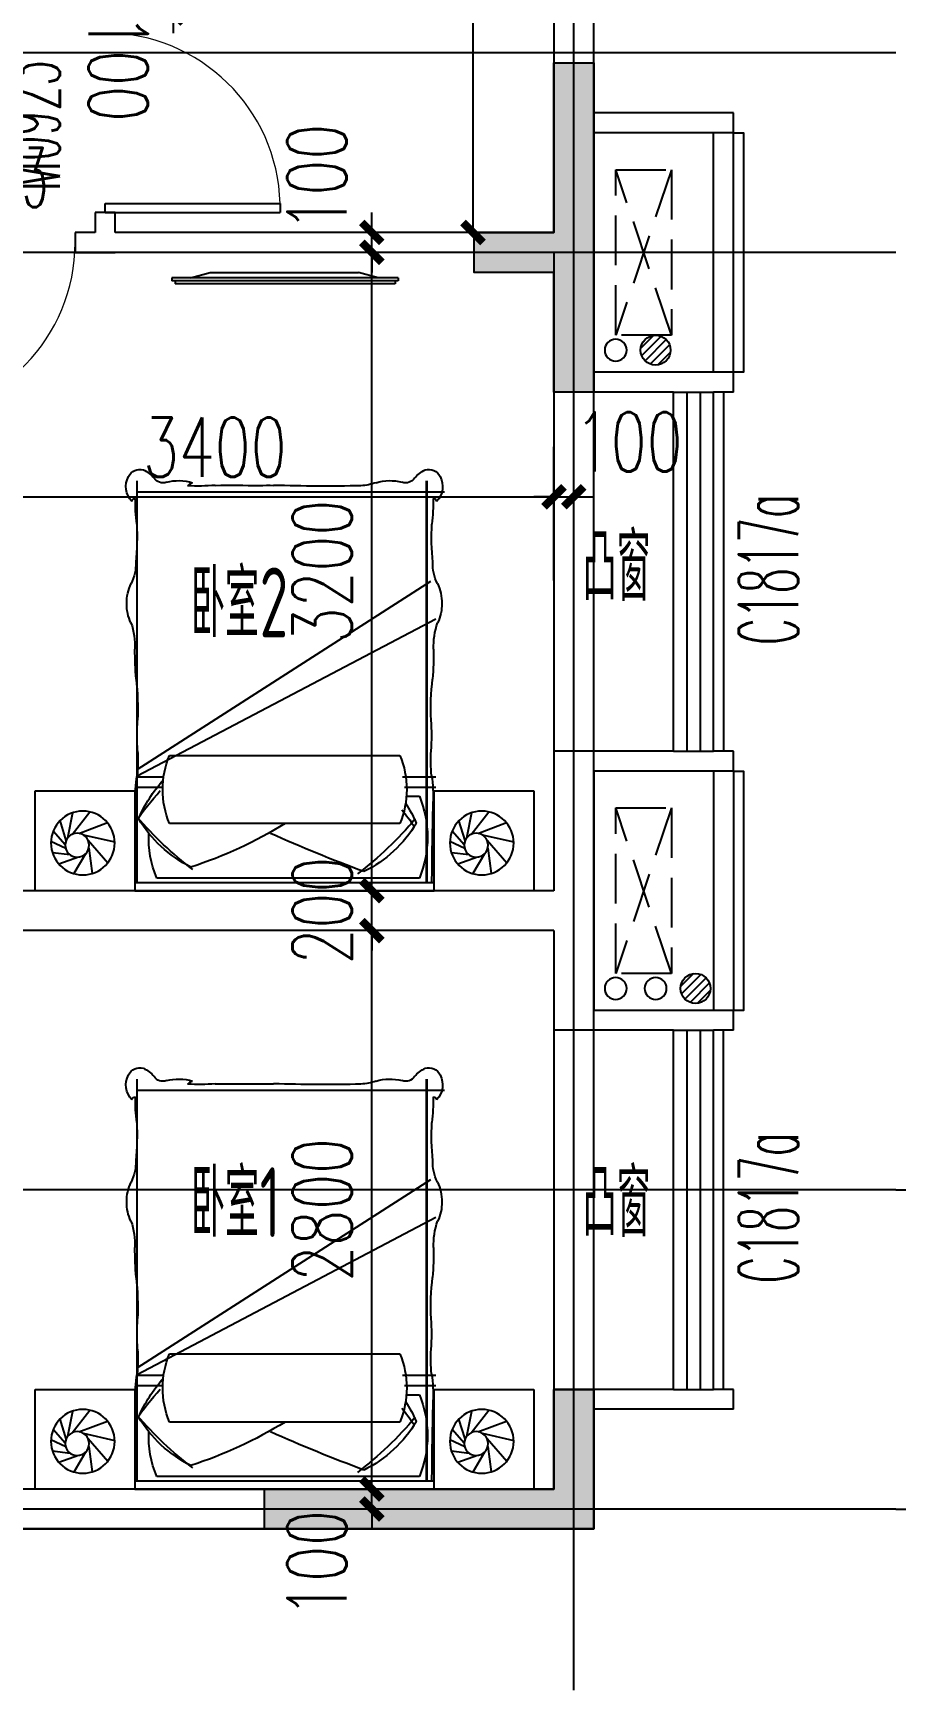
# Model space of a CAD drawing. Extents: x -129588 to 17450, y 1144 to 109436.
# Drawn here: x 1175 to 5501, y 13326 to 21598 of the extents above; entities that cross this region are included whole.
import ezdxf

# ---------------------------------------------------------------- set-up
doc = ezdxf.new("R2010")
doc.units = 0
doc.header["$LTSCALE"] = 1000
doc.header["$MEASUREMENT"] = 0
doc.linetypes.add('DASH', pattern=[0.35, 0.25, -0.1])
for name, color, linetype in [('_S-YS(雨水管)', 3, 'Continuous'), ('_S-空调立管', 7, 'Continuous'), ('A-看线', 105, 'Continuous'), ('A-空调室外机', 5, 'DASH'), ('A-第三道尺寸线', 105, 'Continuous'), ('A-线脚看线', 9, 'Continuous'), ('AXIS', 3, 'Continuous'), ('DOTE', 16, 'Continuous'), ('NL', 5, 'Continuous'), ('PUB_HATCH', 8, 'Continuous'), ('PUB_TEXT', 7, 'Continuous'), ('WALL', 2, 'Continuous'), ('WINDOW', 4, 'Continuous'), ('WINDOW_TEXT', 7, 'Continuous'), ('剪力墙', 6, 'Continuous'), ('栏杆', 142, 'Continuous')]:
    doc.layers.add(name, color=color, linetype=linetype)
for name, color, linetype, plot in [('A-area(算全面积)', 21, 'Continuous', False), ('A-area(算半面积)', 23, 'Continuous', False), ('A-FUR', 8, 'Continuous', False)]:
    doc.layers.add(name, color=color, linetype=linetype, plot=plot)
doc.styles.add('_TCH_DIM_T3', font='SIMPLEX.shx', dxfattribs={"width": 0.705882, "bigfont": 'GBCBIG.shx'})
doc.styles.add('_TCH_WINDOW', font='SIMPLEX.shx', dxfattribs={"width": 0.7, "height": 3.5, "bigfont": 'GBCBIG.shx'})
doc.styles.get("Standard").update_dxf_attribs({"font": 'gbenor.shx', "width": 0.7, "bigfont": 'gbcbig.shx'})
doc.dimstyles.new('_TCH_ARCH&&100', dxfattribs={"dimtxt": 297.5, "dimasz": 100, "dimexe": 250, "dimexo": 300, "dimgap": 100, "dimtad": 1, "dimdec": 0, "dimzin": 0, "dimdsep": 46, "dimtxsty": '_TCH_DIM_T3', "dimblk": 'ARCHTICK', "dimcen": 0.09, "dimclrt": 7, "dimazin": 2, "dimtfac": 1, "dimtdec": 0, "dimtix": 1, "dimtmove": 2, "dimatfit": 3, "dimfxl": 0, "dimtolj": 1, "dimtzin": 0, "dimarcsym": 0})

# ---------------------------------------------------------------- blocks, each defined once
blk = doc.blocks.new('jgjlq030328')
at = {"layer": 'PUB_HATCH'}
for points in [[(-242335, 13761.9), (-242335, 12111.9), (-242535, 12111.9), (-242535, 12711.9), (-242935, 12711.9), (-242935, 12911.9), (-242535, 12911.9), (-242535, 13761.9)], [(-242335, 7111.9), (-242335, 6411.9), (-243985, 6411.9), (-243985, 6611.9), (-242535, 6611.9), (-242535, 7111.9)]]:
    blk.add_hatch(color=256, dxfattribs=at).paths.add_polyline_path(points)
at = {"layer": '剪力墙'}
for points in [[(-242335, 13761.9), (-242335, 12111.9), (-242535, 12111.9), (-242535, 12711.9), (-242935, 12711.9), (-242935, 12911.9), (-242535, 12911.9), (-242535, 13761.9)], [(-242335, 7111.9), (-242335, 6411.9), (-243985, 6411.9), (-243985, 6611.9), (-242535, 6611.9), (-242535, 7111.9)]]:
    blk.add_lwpolyline(points, close=True, dxfattribs=at)
blk = doc.blocks.new('zhouxianssceng0329')
at = {"layer": 'DOTE'}
for p, q in [((3886.3, 132089.9), (3886.3, 156469.4)), ((5501.3, 140298.2), (-44988.6, 140298.2)), ((5501.3, 139298.2), (286.3, 139298.2)), ((5501.3, 134598.2), (-44988.6, 134598.2)), ((5501.3, 132998.2), (-44988.6, 132998.2))]:
    blk.add_line(p, q, dxfattribs=at)
blk = doc.blocks.new('ktswaj')
at = {"linetype": 'DASH'}
blk.add_lwpolyline([(15990.1, 179082.6), (15990.1, 178253.3), (16268.4, 178253.3), (16268.4, 179082.6)], close=True, dxfattribs=at)
for points in [[(15990.1, 179082.6), (16268.4, 178253.3)], [(15990.1, 178253.3), (16268.4, 179082.6)]]:
    blk.add_lwpolyline(points, dxfattribs=at)
blk = doc.blocks.new('床-次')
for p, q in [((0, 1250), (-500, 1250)), ((-500, 1250), (-500, 750)), ((0, 750), (0, 1250)), ((-230.3, 1099.5), (-298, 1160.7)), ((-211.2, 1097.1), (-246.7, 1171.4)), ((-179.1, 1074.2), (-189.7, 1163.7)), ((-264.8, 1087), (-391.3, 1061.6)), ((-251.5, 1094.8), (-351.2, 1125.9)), ((-168.5, 1032.8), (-133.7, 1131.8)), ((-281.6, 1064.1), (-395.4, 976.5)), ((-287.6, 1032.1), (-341.4, 888.3)), ((-279.8, 1009.2), (-244.4, 851.5)), ((-185.3, 997.5), (-85.7, 1056.5)), ((-253.8, 985.3), (-140.1, 886)), ((-212.8, 981.5), (-86.3, 964.7)), ((-500, 750), (0, 750)), ((-40, -750), (-40, 750)), ((-40, 750), (0, 750)), ((0, 750), (0, -750)), ((-40, 738.5), (-2054.4, 738.5)), ((-40, 738.5), (-2054.4, 738.5)), ((-1999.7, 738.5), (-1999.7, -801.2)), ((-608.2, 738.5), (-1552.4, -732.5)), ((-575.1, 738.5), (-1363.6, -758.2)), ((-570.6, 738.5), (-570.6, 606)), ((-519.8, 738.5), (-519.8, 615.5)), ((-63, -675.7), (-63, 640.9)), ((-678.3, 577.3), (-678.3, -578.2)), ((-336.3, -578.2), (-336.3, 577.3)), ((-570.6, -590.9), (-570.6, -758.2)), ((-519.8, -600.4), (-519.8, -758.2)), ((-473.4, -610.8), (-473.4, -675.7)), ((-40, -711.5), (-2054.4, -711.5)), ((-40, -715.5), (-2054.4, -715.5)), ((0, -750), (-500, -750)), ((-500, -750), (-500, -1250)), ((0, -750), (-40, -750)), ((0, -1250), (0, -750)), ((-251.5, -905.2), (-351.2, -874.1)), ((-230.3, -900.5), (-298, -839.3)), ((-211.2, -902.9), (-246.7, -828.6)), ((-179.1, -925.8), (-189.7, -836.3)), ((-168.5, -967.2), (-133.7, -868.2)), ((-281.6, -935.9), (-395.4, -1023.5)), ((-264.8, -913), (-391.3, -938.4)), ((-287.6, -967.9), (-341.4, -1111.7)), ((-279.8, -990.8), (-244.4, -1148.5)), ((-185.3, -1002.5), (-85.7, -943.5)), ((-253.8, -1014.7), (-140.1, -1114)), ((-212.8, -1018.5), (-86.3, -1035.3)), ((-500, -1250), (0, -1250))]:
    blk.add_line(p, q)
for centre, radius in [((-239.3, 1011.5), 160), ((-228.1, 1039.5), 60), ((-239.3, -988.5), 160), ((-228.1, -960.5), 60)]:
    blk.add_circle(centre, radius)
for centre, radius, start, end in [((-2050.6, 726), 61.8, 114.65516, 197.05817), ((-2025.4, 689.2), 106, 45.78413, 118.72126), ((-1950.6, 749.2), 16, 93.39574, 183.44183), ((-1965.7, -466.9), 1215.2, 83.96781, 90.04075), ((-1770.2, 1899.8), 1160.2, 266.64954, 276.11997), ((-1636.1, 955.2), 209.3, 267.15615, 297.45765), ((-1447.1, 581), 209.9, 87.96316, 116.12762), ((-1430.8, 599), 192, 63.04698, 92.64916), ((-1225.8, 1105.3), 355.3, 250.60635, 272.32801), ((-1221.3, -1525.3), 2275.6, 85.96877, 89.74947), ((-909.2, 2045.3), 1309.4, 263.33019, 272.35813), ((-480.7, 163.8), 583.8, 86.03666, 99.53314), ((532.5, -530), 1548.8, 124.57489, 131.88808), ((-774.9, -20652.4), 21401.2, 88.49238, 89.10433), ((-1983, 763.6), 138.4, 203.70607, 231.95597), ((-778.2, -773.7), 1512.6, 87.0776, 92.9224), ((-655.9, 1541.2), 805.5, 266.782, 275.59148), ((-58.4, 47), 749.3, 113.83469, 131.46224), ((-1546.8, -636.7), 1810.6, 37.31306, 49.42063), ((-689.8, 185.7), 637.9, 26.40883, 59.00025), ((-268.2, 142.5), 539, 67.62117, 92.10241), ((-160, -2198.1), 2939.9, 87.66163, 91.01156), ((-2098.3, 610.2), 53.6, 340.23108, 55.86441), ((-1819.9, 531), 236, 164.99871, 197.18078), ((-507.3, 161.9), 449.1, 67.62117, 112.37883), ((-2002.9, 452.2), 43.4, 129.07345, 167.94605), ((-2962.5, 430.3), 933.9, 354.95264, 3.41649), ((-2185.6, 1136.9), 2172.2, 328.3558, 342.10444), ((5743.4, 272.5), 7776, 179.44258, 181.07566), ((-1219.9, 79.3), 812.7, 176.67233, 181.72422), ((-9950.5, -199.5), 7922.3, 358.6733, 1.8401), ((-7673.2, -3224.4), 8087.9, 20.45865, 24.04845), ((-2329.2, -362.3), 299.6, 341.30518, 356.04213), ((-1523.8, 732.7), 1810.6, 309.96455, 322.68694), ((-666.8, -113.7), 637.9, 300.99975, 333.59117), ((-1819.9, -528), 236, 162.81922, 195.00129), ((-507.3, -162.9), 449.1, 247.62117, 292.37883), ((-1983, -760.6), 138.4, 128.04403, 156.29393), ((-2098.3, -607.2), 53.6, 304.13559, 19.76892), ((-35.4, 25), 749.3, 237.46377, 246.16531), ((555.5, 626), 1548.8, 231.63721, 235.42511), ((-2050.6, -723), 61.8, 162.94183, 245.34484), ((-1965.7, 469.9), 1215.2, 269.95925, 276.03219), ((-1770.2, -1896.8), 1160.2, 83.88003, 93.35046), ((-1636.1, -952.2), 209.3, 62.54235, 92.84385), ((-1221.3, 1528.3), 2275.6, 270.25053, 274.03123), ((-909.2, -2042.3), 1309.4, 87.64187, 96.66981), ((-778.2, 776.7), 1512.6, 267.0776, 272.9224), ((-655.9, -1538.2), 805.5, 84.40852, 93.218), ((-480.7, -160.8), 583.8, 260.46686, 273.96334), ((-268.2, -177.3), 539, 247.62117, 292.37883), ((-774.9, 20655.4), 21401.2, 270.89567, 271.50762), ((-160, 2201.1), 2939.9, 268.98844, 272.33837), ((-2025.4, -686.2), 106, 241.27874, 314.21587), ((-1950.6, -746.2), 16, 176.55817, 266.60426), ((-1447.1, -578), 209.9, 243.87238, 272.03684), ((-1430.8, -596), 192, 267.35084, 296.95302), ((-1225.8, -1102.3), 355.3, 87.67199, 109.39365)]:
    blk.add_arc(centre, radius, start, end)
at = {"text_generation_flag": 4, "width": 0.8, "flags": 9}
for tag, p in [('XSIZE', (-239.3, 1011.5)), ('YSIZE', (-239.3, 1011.5)), ('XSIZE', (-239.3, -988.5)), ('YSIZE', (-239.3, -988.5))]:
    blk.add_attdef(tag, p, '', height=0.5, rotation=180, dxfattribs=at)
blk = doc.blocks.new('32Y54')
at = {"linetype": 'DASH', "ltscale": 20}
for p, q in [((-6926.5, 151563.5), (-6926.5, 152666.1)), ((-6911.2, 152666.1), (-6926.5, 152666.1)), ((-6911.2, 151548.5), (-6911.2, 152682.5)), ((-6911.2, 151548.5), (-6911.2, 152682.5)), ((-6896.2, 152682.5), (-6911.2, 152682.5)), ((-6896.2, 151548.5), (-6896.2, 152682.5)), ((-6896.2, 152590), (-6868.9, 152491.4)), ((-6868.9, 152491.4), (-6868.9, 151747.1)), ((-6896.2, 151648.5), (-6868.9, 151747.1)), ((-6896.2, 151548.5), (-6911.2, 151548.5))]:
    blk.add_line(p, q, dxfattribs=at)
at = {"linetype": 'ByBlock', "ltscale": 20}
blk.add_line((-6911.2, 151563.5), (-6926.5, 151563.5), dxfattribs=at)
blk = doc.blocks.new('$TCHSYS$WIN2D')
for p, q in [((-0.5, 0.5), (0.5, 0.5)), ((-0.5, 0.5), (-0.5, -0.5)), ((0.5, 0.5), (0.5, -0.5)), ((0.5, 0.1667), (-0.5, 0.1667)), ((0.5, -0.1667), (-0.5, -0.1667)), ((-0.5, -0.5), (0.5, -0.5))]:
    blk.add_line(p, q)
blk = doc.blocks.new('$DorLib2D$00000001')
for p, q in [((0.45, 0.975), (0.5, 0.975)), ((0.45, 0), (0.45, 0.975)), ((0.5, 0), (0.5, 0.975)), ((0.5, 0), (0.45, 0))]:
    blk.add_line(p, q)
at = {"lineweight": 13}
blk.add_arc((0.475, 0), 0.975, 91.46928, 180, dxfattribs=at)
blk = doc.blocks.new('_ArchTick')
at = {"color": 0, "linetype": 'ByBlock', "const_width": 0.4}
blk.add_lwpolyline([(-0.5, -0.5), (0.5, 0.5)], dxfattribs=at)
blk = doc.blocks.new('*D1081')
at = {"layer": 'A-第三道尺寸线', "color": 0, "lineweight": -2, "transparency": 16777216}
for p, q in [((93649.2, 159134.8), (93649.2, 159234.8)), ((93973, 159134.8), (93399.2, 159134.8)), ((93649.2, 159034.8), (93649.2, 159134.8)), ((93973, 159034.8), (93399.2, 159034.8)), ((93649.2, 159034.8), (93649.2, 158934.8))]:
    blk.add_line(p, q, dxfattribs=at)
at = {"layer": 'Defpoints', "color": 0, "transparency": 16777216}
for p in [(93649.2, 159134.8), (94273, 159134.8), (94273, 159034.8)]:
    blk.add_point(p, dxfattribs=at)
at = {"layer": 'A-第三道尺寸线', "color": 0, "lineweight": -2, "transparency": 16777216, "xscale": 100, "yscale": 100, "zscale": 100}
for p, rotation in [((93649.2, 159134.8), 270), ((93649.2, 159034.8), 90)]:
    blk.add_blockref('_ArchTick', p, dxfattribs=dict(at, rotation=rotation))
at = {"layer": 'A-第三道尺寸线', "color": 7, "transparency": 16777216, "insert": (93374.2, 158759.8), "char_height": 297.5, "attachment_point": 5, "rotation": 90, "style": '_TCH_DIM_T3'}
blk.add_mtext('\\A1;100', dxfattribs=at)
blk = doc.blocks.new('*D1082')
at = {"layer": 'A-第三道尺寸线', "color": 0, "lineweight": -2, "transparency": 16777216}
for p, q in [((93973, 161934.8), (93399.2, 161934.8)), ((93649.2, 159134.8), (93649.2, 161934.8)), ((93973, 159134.8), (93399.2, 159134.8))]:
    blk.add_line(p, q, dxfattribs=at)
at = {"layer": 'Defpoints', "color": 0, "transparency": 16777216}
for p in [(93649.2, 161934.8), (94273, 161934.8), (94273, 159134.8)]:
    blk.add_point(p, dxfattribs=at)
at = {"layer": 'A-第三道尺寸线', "color": 0, "lineweight": -2, "transparency": 16777216, "xscale": 100, "yscale": 100, "zscale": 100}
for p, rotation in [((93649.2, 161934.8), 90), ((93649.2, 159134.8), 270)]:
    blk.add_blockref('_ArchTick', p, dxfattribs=dict(at, rotation=rotation))
at = {"layer": 'A-第三道尺寸线', "color": 7, "transparency": 16777216, "insert": (93400.5, 160534.8), "char_height": 297.5, "attachment_point": 5, "rotation": 90, "style": '_TCH_DIM_T3'}
blk.add_mtext('\\A1;2800', dxfattribs=at)
blk = doc.blocks.new('*D1083')
at = {"layer": 'A-第三道尺寸线', "color": 0, "lineweight": -2, "transparency": 16777216}
for p, q in [((93649.2, 162134.8), (93649.2, 162234.8)), ((93973, 162134.8), (93399.2, 162134.8)), ((93649.2, 161934.8), (93649.2, 162134.8)), ((93973, 161934.8), (93399.2, 161934.8)), ((93649.2, 161934.8), (93649.2, 161834.8))]:
    blk.add_line(p, q, dxfattribs=at)
at = {"layer": 'Defpoints', "color": 0, "transparency": 16777216}
for p in [(93649.2, 162134.8), (94273, 162134.8), (94273, 161934.8)]:
    blk.add_point(p, dxfattribs=at)
at = {"layer": 'A-第三道尺寸线', "color": 0, "lineweight": -2, "transparency": 16777216, "xscale": 100, "yscale": 100, "zscale": 100}
for p, rotation in [((93649.2, 162134.8), 270), ((93649.2, 161934.8), 90)]:
    blk.add_blockref('_ArchTick', p, dxfattribs=dict(at, rotation=rotation))
at = {"layer": 'A-第三道尺寸线', "color": 7, "transparency": 16777216, "insert": (93400.5, 162034.8), "char_height": 297.5, "attachment_point": 5, "rotation": 90, "style": '_TCH_DIM_T3'}
blk.add_mtext('\\A1;200', dxfattribs=at)
blk = doc.blocks.new('*D1084')
at = {"layer": 'A-第三道尺寸线', "color": 0, "lineweight": -2, "transparency": 16777216}
for p, q in [((93973, 165334.8), (93399.2, 165334.8)), ((93649.2, 162134.8), (93649.2, 165334.8)), ((93973, 162134.8), (93399.2, 162134.8))]:
    blk.add_line(p, q, dxfattribs=at)
at = {"layer": 'Defpoints', "color": 0, "transparency": 16777216}
for p in [(93649.2, 165334.8), (94273, 165334.8), (94273, 162134.8)]:
    blk.add_point(p, dxfattribs=at)
at = {"layer": 'A-第三道尺寸线', "color": 0, "lineweight": -2, "transparency": 16777216, "xscale": 100, "yscale": 100, "zscale": 100}
for p, rotation in [((93649.2, 165334.8), 90), ((93649.2, 162134.8), 270)]:
    blk.add_blockref('_ArchTick', p, dxfattribs=dict(at, rotation=rotation))
at = {"layer": 'A-第三道尺寸线', "color": 7, "transparency": 16777216, "insert": (93400.5, 163734.8), "char_height": 297.5, "attachment_point": 5, "rotation": 90, "style": '_TCH_DIM_T3'}
blk.add_mtext('\\A1;3200', dxfattribs=at)
blk = doc.blocks.new('*D1085')
at = {"layer": 'A-第三道尺寸线', "color": 0, "lineweight": -2, "transparency": 16777216}
for p, q in [((93649.2, 165434.8), (93649.2, 165534.8)), ((93973, 165434.8), (93399.2, 165434.8)), ((93649.2, 165334.8), (93649.2, 165434.8)), ((93973, 165334.8), (93399.2, 165334.8)), ((93649.2, 165334.8), (93649.2, 165234.8))]:
    blk.add_line(p, q, dxfattribs=at)
at = {"layer": 'Defpoints', "color": 0, "transparency": 16777216}
for p in [(93649.2, 165434.8), (94273, 165434.8), (94273, 165334.8)]:
    blk.add_point(p, dxfattribs=at)
at = {"layer": 'A-第三道尺寸线', "color": 0, "lineweight": -2, "transparency": 16777216, "xscale": 100, "yscale": 100, "zscale": 100}
for p, rotation in [((93649.2, 165434.8), 270), ((93649.2, 165334.8), 90)]:
    blk.add_blockref('_ArchTick', p, dxfattribs=dict(at, rotation=rotation))
at = {"layer": 'A-第三道尺寸线', "color": 7, "transparency": 16777216, "insert": (93374.2, 165709.8), "char_height": 297.5, "attachment_point": 5, "rotation": 90, "style": '_TCH_DIM_T3'}
blk.add_mtext('\\A1;100', dxfattribs=at)
blk = doc.blocks.new('*D1086')
at = {"layer": 'A-第三道尺寸线', "color": 0, "lineweight": -2, "transparency": 16777216}
for p, q in [((91162, 163689.3), (91162, 164359.6)), ((94562, 163689.3), (94562, 164359.6)), ((91162, 164109.6), (94562, 164109.6))]:
    blk.add_line(p, q, dxfattribs=at)
at = {"layer": 'Defpoints', "color": 0, "transparency": 16777216}
for p in [(94562, 164109.6), (91162, 163389.3), (94562, 163389.3)]:
    blk.add_point(p, dxfattribs=at)
at = {"layer": 'A-第三道尺寸线', "color": 0, "lineweight": -2, "transparency": 16777216, "xscale": 100, "yscale": 100, "zscale": 100, "rotation": 180}
blk.add_blockref('_ArchTick', (91162, 164109.6), dxfattribs=at)
at = {"layer": 'A-第三道尺寸线', "color": 0, "lineweight": -2, "transparency": 16777216, "xscale": 100, "yscale": 100, "zscale": 100}
blk.add_blockref('_ArchTick', (94562, 164109.6), dxfattribs=at)
at = {"layer": 'A-第三道尺寸线', "color": 7, "transparency": 16777216, "insert": (92862, 164358.3), "char_height": 297.5, "attachment_point": 5, "style": '_TCH_DIM_T3'}
blk.add_mtext('\\A1;3400', dxfattribs=at)
blk = doc.blocks.new('*D1087')
at = {"layer": 'A-第三道尺寸线', "color": 0, "lineweight": -2, "transparency": 16777216}
for p, q in [((94562, 163689.3), (94562, 164359.6)), ((94662, 163689.3), (94662, 164359.6)), ((94562, 164109.6), (94462, 164109.6)), ((94562, 164109.6), (94662, 164109.6)), ((94662, 164109.6), (94762, 164109.6))]:
    blk.add_line(p, q, dxfattribs=at)
at = {"layer": 'Defpoints', "color": 0, "transparency": 16777216}
for p in [(94662, 164109.6), (94562, 163389.3), (94662, 163389.3)]:
    blk.add_point(p, dxfattribs=at)
at = {"layer": 'A-第三道尺寸线', "color": 0, "lineweight": -2, "transparency": 16777216, "xscale": 100, "yscale": 100, "zscale": 100}
blk.add_blockref('_ArchTick', (94562, 164109.6), dxfattribs=at)
at = {"layer": 'A-第三道尺寸线', "color": 0, "lineweight": -2, "transparency": 16777216, "xscale": 100, "yscale": 100, "zscale": 100, "rotation": 180}
blk.add_blockref('_ArchTick', (94662, 164109.6), dxfattribs=at)
at = {"layer": 'A-第三道尺寸线', "color": 7, "transparency": 16777216, "insert": (94937, 164384.6), "char_height": 297.5, "attachment_point": 5, "style": '_TCH_DIM_T3'}
blk.add_mtext('\\A1;100', dxfattribs=at)
blk = doc.blocks.new('*D1088')
at = {"layer": 'A-第三道尺寸线', "color": 0, "lineweight": -2, "transparency": 16777216}
for p, q in [((94439, 169134.8), (93906.7, 169134.8)), ((94156.7, 165434.8), (94156.7, 169134.8)), ((94439, 165434.8), (93906.7, 165434.8))]:
    blk.add_line(p, q, dxfattribs=at)
at = {"layer": 'Defpoints', "color": 0, "transparency": 16777216}
for p in [(94156.7, 169134.8), (94739, 169134.8), (94739, 165434.8)]:
    blk.add_point(p, dxfattribs=at)
at = {"layer": 'A-第三道尺寸线', "color": 0, "lineweight": -2, "transparency": 16777216, "xscale": 100, "yscale": 100, "zscale": 100}
for p, rotation in [((94156.7, 169134.8), 90), ((94156.7, 165434.8), 270)]:
    blk.add_blockref('_ArchTick', p, dxfattribs=dict(at, rotation=rotation))
at = {"layer": 'A-第三道尺寸线', "color": 7, "transparency": 16777216, "insert": (93908, 167284.8), "char_height": 297.5, "attachment_point": 5, "rotation": 90, "style": '_TCH_DIM_T3'}
blk.add_mtext('\\A1;3700', dxfattribs=at)
blk = doc.blocks.new('*D1090')
at = {"layer": 'A-第三道尺寸线', "color": 0, "lineweight": -2, "transparency": 16777216}
for p, q in [((92653.2, 166634.8), (92653.2, 166734.8)), ((92415, 166634.8), (92903.2, 166634.8)), ((92653.3, 166534.8), (92653.2, 166634.8)), ((92415, 166534.8), (92903.3, 166534.8)), ((92653.3, 166534.8), (92653.3, 166434.8))]:
    blk.add_line(p, q, dxfattribs=at)
at = {"layer": 'Defpoints', "color": 0, "transparency": 16777216}
for p in [(92115, 166634.8), (92653.2, 166634.8), (92115, 166534.8)]:
    blk.add_point(p, dxfattribs=at)
at = {"layer": 'A-第三道尺寸线', "color": 0, "lineweight": -2, "transparency": 16777216, "xscale": 100, "yscale": 100, "zscale": 100}
for p, rotation in [((92653.2, 166634.8), 270.0034833089966), ((92653.3, 166534.8), 90.00348330899659)]:
    blk.add_blockref('_ArchTick', p, dxfattribs=dict(at, rotation=rotation))
at = {"layer": 'A-第三道尺寸线', "color": 7, "transparency": 16777216, "insert": (92378.3, 166259.8), "char_height": 297.5, "attachment_point": 5, "rotation": 270.00348, "style": '_TCH_DIM_T3'}
blk.add_mtext('\\A1;100', dxfattribs=at)
blk = doc.blocks.new('ssxianjiao0329')
at = {"layer": 'A-线脚看线'}
for points in [[(4686.3, 139898.2), (4736.3, 139898.2), (4736.3, 138698.2), (4686.3, 138698.2)], [(4636.3, 138598.2), (4636.3, 136798.2)], [(4686.3, 136698.2), (4736.3, 136698.2), (4736.3, 135498.2), (4686.3, 135498.2)], [(4636.3, 133598.2), (4636.3, 135398.2)]]:
    blk.add_lwpolyline(points, dxfattribs=at)
blk = doc.blocks.new('_LV13')
at = {"color": 0}
for p, q in [((-0.071, 0.495), (-0.495, 0.071)), ((0.183, 0.465), (-0.465, -0.183)), ((0.354, 0.354), (-0.354, -0.354)), ((0.465, 0.183), (-0.183, -0.465)), ((0.495, -0.071), (0.071, -0.495))]:
    blk.add_line(p, q, dxfattribs=at)
blk.add_circle((0, 0), 0.5)
blk = doc.blocks.new('jfdsajkjke50505')
at = {"layer": '_S-YS(雨水管)'}
blk.add_lwpolyline([(-89636.1, 46739.8, 1), (-89746.1, 46739.8, 1)], format="xyb", close=True, dxfattribs=at)
at = {"layer": '_S-空调立管'}
for points in [[(-89636.1, 49939.8, 1), (-89746.1, 49939.8, 1)], [(-89436.1, 46739.8, 1), (-89546.1, 46739.8, 1)]]:
    blk.add_lwpolyline(points, format="xyb", close=True, dxfattribs=at)
at = {"layer": 'NL', "ltscale": 0.5, "extrusion": (0, 0, -1), "xscale": -150, "yscale": 150, "zscale": -150}
for p in [(89491.1, 49939.8), (89291.1, 46739.8)]:
    blk.add_blockref('_LV13', p, dxfattribs=at)
blk = doc.blocks.new('*D922')
at = {"layer": 'AXIS', "color": 0, "lineweight": -2, "transparency": 16777216}
for p, q in [((5801.3, 15798.2), (8251.3, 15798.2)), ((8001.3, 14198.2), (8001.3, 15798.2)), ((5801.3, 14198.2), (8251.3, 14198.2))]:
    blk.add_line(p, q, dxfattribs=at)
at = {"layer": 'Defpoints', "color": 0, "transparency": 16777216}
for p in [(5501.3, 15798.2), (8001.3, 15798.2), (5501.3, 14198.2)]:
    blk.add_point(p, dxfattribs=at)
at = {"layer": 'AXIS', "color": 0, "lineweight": -2, "transparency": 16777216, "xscale": 100, "yscale": 100, "zscale": 100}
for p, rotation in [((8001.3, 15798.2), 90), ((8001.3, 14198.2), 270)]:
    blk.add_blockref('_ArchTick', p, dxfattribs=dict(at, rotation=rotation))
at = {"layer": 'AXIS', "color": 7, "transparency": 16777216, "insert": (7752.6, 14998.2), "char_height": 297.5, "attachment_point": 5, "rotation": 90, "style": '_TCH_DIM_T3'}
blk.add_mtext('\\A1;1600', dxfattribs=at)
blk = doc.blocks.new('*D923')
at = {"layer": 'AXIS', "color": 0, "lineweight": -2, "transparency": 16777216}
for p, q in [((5801.3, 20498.2), (8251.3, 20498.2)), ((8001.3, 15798.2), (8001.3, 20498.2)), ((5801.3, 15798.2), (8251.3, 15798.2))]:
    blk.add_line(p, q, dxfattribs=at)
at = {"layer": 'Defpoints', "color": 0, "transparency": 16777216}
for p in [(5501.3, 20498.2), (8001.3, 20498.2), (5501.3, 15798.2)]:
    blk.add_point(p, dxfattribs=at)
at = {"layer": 'AXIS', "color": 0, "lineweight": -2, "transparency": 16777216, "xscale": 100, "yscale": 100, "zscale": 100}
for p, rotation in [((8001.3, 20498.2), 90), ((8001.3, 15798.2), 270)]:
    blk.add_blockref('_ArchTick', p, dxfattribs=dict(at, rotation=rotation))
at = {"layer": 'AXIS', "color": 7, "transparency": 16777216, "insert": (7752.6, 18148.2), "char_height": 297.5, "attachment_point": 5, "rotation": 90, "style": '_TCH_DIM_T3'}
blk.add_mtext('\\A1;4700', dxfattribs=at)
blk = doc.blocks.new('a5huxing0323')
at = {"layer": 'A-看线'}
for points in [[(94562, 164634.8), (94562, 162834.8)], [(94562, 161434.8), (94562, 159634.8)]]:
    blk.add_lwpolyline(points, dxfattribs=at)
at = {"layer": 'WALL'}
for p, q in [((94562, 166534.8), (94562, 165934.8)), ((94762, 166034.8), (94762, 166534.8)), ((95462, 166034.8), (94762, 166034.8)), ((95462, 165934.8), (95462, 166034.8)), ((94562, 165934.8), (94562, 165434.8)), ((95462, 165934.8), (94762, 165934.8)), ((94762, 165934.8), (94762, 165334.8)), ((92362, 165534.8), (92262, 165534.8)), ((92262, 165534.8), (92262, 165434.8)), ((92362, 165434.8), (92362, 165534.8)), ((92262, 165434.8), (92162, 165434.8)), ((92162, 165434.8), (92162, 165334.8)), ((94562, 165434.8), (92362, 165434.8)), ((92162, 165334.8), (92362, 165334.8)), ((94562, 165334.8), (92362, 165334.8)), ((94562, 165334.8), (94562, 164634.8)), ((94762, 165334.8), (94762, 164734.8)), ((95262, 164734.8), (94762, 164734.8)), ((95462, 164734.8), (95262, 164734.8)), ((95462, 164634.8), (95462, 164734.8)), ((95162, 164634.8), (94562, 164634.8)), ((95162, 164634.8), (95362, 164634.8)), ((95462, 164634.8), (95362, 164634.8)), ((94562, 162834.8), (94562, 162134.8)), ((95162, 162834.8), (94562, 162834.8)), ((95162, 162834.8), (95362, 162834.8)), ((95462, 162834.8), (95362, 162834.8)), ((95462, 162734.8), (95462, 162834.8)), ((94762, 162734.8), (94762, 162034.8)), ((95262, 162734.8), (94762, 162734.8)), ((95462, 162734.8), (95262, 162734.8)), ((94562, 162134.8), (91162, 162134.8)), ((94762, 162034.8), (94762, 161534.8)), ((94562, 161934.8), (91162, 161934.8)), ((94562, 161934.8), (94562, 161434.8)), ((95262, 161534.8), (94762, 161534.8)), ((95462, 161534.8), (95262, 161534.8)), ((95462, 161434.8), (95462, 161534.8)), ((95162, 161434.8), (94562, 161434.8)), ((95162, 161434.8), (95362, 161434.8)), ((95462, 161434.8), (95362, 161434.8)), ((94562, 159634.8), (94562, 159134.8)), ((95162, 159634.8), (94562, 159634.8)), ((95162, 159634.8), (95362, 159634.8)), ((95462, 159634.8), (95362, 159634.8)), ((95462, 159534.8), (95462, 159634.8)), ((94762, 159534.8), (94762, 158934.8)), ((95262, 159534.8), (94762, 159534.8)), ((95462, 159534.8), (95262, 159534.8)), ((94562, 159134.8), (91162, 159134.8)), ((94762, 158934.8), (90962, 158934.8))]:
    blk.add_line(p, q, dxfattribs=at)
at = {"layer": '栏杆'}
for points in [[(95362, 164734.8), (95362, 165934.8)], [(95462, 164734.8), (95462, 165934.8)], [(95362, 162734.8), (95362, 161534.8)], [(95462, 162734.8), (95462, 161534.8)]]:
    blk.add_lwpolyline(points, dxfattribs=at)
at = {"layer": 'A-FUR', "color": 8, "linetype": 'DASH', "ltscale": 0.4, "extrusion": (0, 0, -1), "xscale": -1, "zscale": -1, "rotation": 270}
blk.add_blockref('32Y54', (-245330, 172103.8), dxfattribs=at)
at = {"layer": 'A-FUR', "extrusion": (-4.56361e-07, -1.25171e-07, -1), "zscale": -1.000000000000017, "rotation": 270}
for p in [(-93212, 162134.8), (-93212, 159134.8)]:
    blk.add_blockref('床-次', p, dxfattribs=at)
at = {"layer": 'A-空调室外机', "extrusion": (0, 0, -1), "zscale": -1}
for p in [(-111141.3, -13333.1), (-111141.3, -16533.1)]:
    blk.add_blockref('ktswaj', p, dxfattribs=at)
at = {"layer": 'WINDOW'}
ref = blk.add_blockref('$DorLib2D$00000001', (92312, 165984.8), dxfattribs=dict(at, xscale=900, yscale=900, zscale=900, rotation=270))
ref.add_attrib('A', 'M0923', (92085.8, 165641.8), dxfattribs={"layer": 'WINDOW_TEXT', "height": 297.5, "rotation": 90, "style": '_TCH_WINDOW', "width": 0.494118})
ref = blk.add_blockref('$DorLib2D$00000001', (91712, 165384.8), dxfattribs=dict(at, xscale=900, yscale=900, zscale=900, rotation=180))
ref.add_attrib('A', 'M0923', (91369, 165561), dxfattribs={"layer": 'WINDOW_TEXT', "height": 297.5, "style": '_TCH_WINDOW', "width": 0.494118})
ref = blk.add_blockref('$TCHSYS$WIN2D', (95262, 163734.8), dxfattribs=dict(at, xscale=-1800, yscale=-200, zscale=-1800, rotation=270))
ref.add_attrib('A', 'C1817a', (95785.8, 163367.3), dxfattribs={"layer": 'WINDOW_TEXT', "height": 297.5, "rotation": 90, "style": '_TCH_WINDOW', "width": 0.494118})
ref = blk.add_blockref('$TCHSYS$WIN2D', (95262, 160534.8), dxfattribs=dict(at, xscale=-1800, yscale=-200, zscale=-1800, rotation=270))
ref.add_attrib('A', 'C1817a', (95785.8, 160167.3), dxfattribs={"layer": 'WINDOW_TEXT', "height": 297.5, "rotation": 90, "style": '_TCH_WINDOW', "width": 0.494118})
at = {"layer": 'PUB_TEXT', "width": 0.7}
for s, height, p in [('凸窗', 337.59, (94706.4, 163587.4)), ('卧室', 337.59, (92743.1, 163405.1)), ('2', 350, (93087.1, 163405.1)), ('卧室', 337.59, (92743.1, 160398)), ('1', 350, (93087.1, 160398)), ('凸窗', 337.59, (94706.4, 160400.2))]:
    blk.add_text(s, height=height, dxfattribs=at).set_placement(p)
at = {"layer": 'A-第三道尺寸线'}
for p1, p2, distance, picture, middle in [((94739, 165434.8), (94739, 169134.8), 582.3, '*D1088', (93908, 167284.8)), ((94273, 162134.8), (94273, 165334.8), 623.8, '*D1084', (93400.5, 163734.8)), ((91162, 163389.3), (94562, 163389.3), 720.3, '*D1086', (92862, 164358.3)), ((94273, 161934.8), (94273, 162134.8), 623.8, '*D1083', (93400.5, 162034.8)), ((94273, 159134.8), (94273, 161934.8), 623.8, '*D1082', (93400.5, 160534.8))]:
    dim = blk.add_aligned_dim(p1=p1, p2=p2, distance=distance, dimstyle='_TCH_ARCH&&100', dxfattribs=at)
    dim.commit()
    dim.dimension.update_dxf_attribs({"geometry": picture, "text_midpoint": middle})
for base, p1, p2, angle, picture, middle in [((92653.2, 166634.8), (92115, 166534.8), (92115, 166634.8), 90.00348, '*D1090', (92378.3, 166259.8)), ((93649.2, 165434.8), (94273, 165334.8), (94273, 165434.8), 90, '*D1085', (93374.2, 165709.8)), ((94662, 164109.6), (94562, 163389.3), (94662, 163389.3), 0, '*D1087', (94937, 164384.6)), ((93649.2, 159134.8), (94273, 159034.8), (94273, 159134.8), 90, '*D1081', (93374.2, 158759.8))]:
    dim = blk.add_linear_dim(base=base, p1=p1, p2=p2, angle=angle, dimstyle='_TCH_ARCH&&100', dxfattribs=at)
    dim.commit()
    dim.dimension.update_dxf_attribs({"geometry": picture, "text_midpoint": middle, "dimtype": 161})

msp = doc.modelspace()

# ---------------------------------------------------------------- linework, layer by layer
at = {"layer": 'AXIS'}
for p, q in [((5501.3, 15798.2), (9501.3, 15798.2)), ((5501.3, 14198.2), (9501.3, 14198.2))]:
    msp.add_line(p, q, dxfattribs=at)

# ---------------------------------------------------------------- block references
msp.add_blockref('zhouxianssceng0329', (0, -118800))
at = {"layer": '剪力墙'}
msp.add_blockref('jgjlq030328', (246321.3, 7686.3, 0), dxfattribs=at)

# ---------------------------------------------------------------- dimensions: what is measured, and where the dimension line sits
at = {"layer": 'AXIS'}
for p1, p2, picture, middle in [((5501.3, 15798.2), (5501.3, 20498.2), '*D923', (7752.6, 18148.2)), ((5501.3, 14198.2), (5501.3, 15798.2), '*D922', (7752.6, 14998.2))]:
    dim = msp.add_aligned_dim(p1=p1, p2=p2, distance=-2500, dimstyle='_TCH_ARCH&&100', dxfattribs=at)
    dim.commit()
    dim.dimension.update_dxf_attribs({"geometry": picture, "text_midpoint": middle})

# ---------------------------------------------------------------- next in the draw order: block references
msp.add_blockref('a5huxing0323', (-90775.7, -144836.6))

# ---------------------------------------------------------------- next in the draw order: linework, layer by layer
at = {"layer": 'A-area(算全面积)'}
msp.add_lwpolyline([(286.3, 14098.2), (986.3, 14098.2), (2336.3, 14098.2), (3986.3, 14098.2), (3986.3, 24498.2), (-213.7, 24498.2), (-213.7, 25398.2), (986.3, 25398.2), (986.3, 25398.2), (986.3, 28498.2), (1586.3, 28498.2), (1586.3, 35998.2), (-8513.7, 35998.2), (-8513.7, 33198.2), (-20113.7, 33198.2)], dxfattribs=at)

# ---------------------------------------------------------------- next in the draw order: block references
msp.add_blockref('ssxianjiao0329', (0, -118800))
at = {"layer": 'A-area(算半面积)'}
msp.add_blockref('jfdsajkjke50505', (93787.4, -29931.6), dxfattribs=at)

doc.saveas('drawing.dxf')
